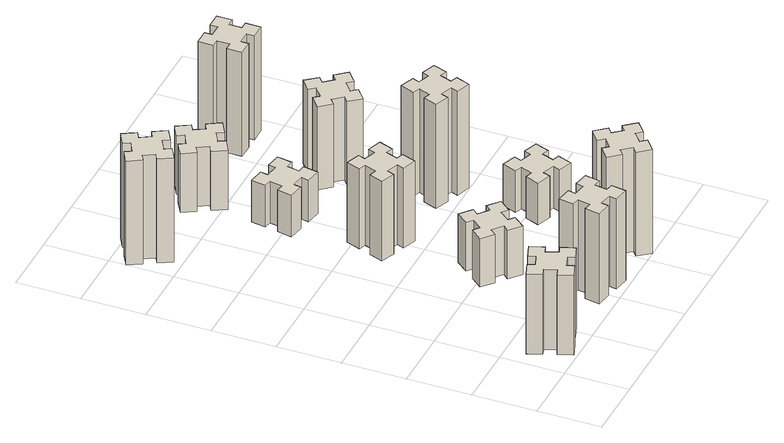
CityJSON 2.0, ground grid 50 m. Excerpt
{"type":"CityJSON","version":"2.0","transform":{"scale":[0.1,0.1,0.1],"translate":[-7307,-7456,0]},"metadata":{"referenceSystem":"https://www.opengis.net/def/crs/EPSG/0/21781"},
"CityObjects":{
"building1":{"type":"Building","attributes":{"class":"1000","function":"1000","usage":"1000","yearOfConstruction":2016,"roofType":"1000","measuredHeight":69,"storeysAboveGround":30,"storeysBelowGround":0},"geometry":[{"type":"Solid","lod":"1","boundaries":[[[[0,1,2,3,4,5,6,7,8,9,10,11,12,13,14,15,16,17,18,19]],[[17,16,20,21]],[[16,15,22,20]],[[15,14,23,22]],[[14,13,24,23]],[[13,12,25,24]],[[12,11,26,25]],[[11,10,27,26]],[[10,9,28,27]],[[9,8,29,28]],[[8,7,30,29]],[[7,6,31,30]],[[6,5,32,31]],[[5,4,33,32]],[[4,3,34,33]],[[3,2,35,34]],[[2,1,36,35]],[[1,0,37,36]],[[0,19,38,37]],[[19,18,39,38]],[[18,17,21,39]],[[24,25,26,27,28,29,30,31,32,33,34,35,36,37,38,39,21,20,22,23]]]]}]},
"building2":{"type":"Building","attributes":{"class":"1000","function":"1000","usage":"1000","yearOfConstruction":2016,"roofType":"1000","measuredHeight":78,"storeysAboveGround":30,"storeysBelowGround":0},"geometry":[{"type":"Solid","lod":"1","boundaries":[[[[40,41,42,43,44,45,46,47,48,49,50,51,52,53,54,55,56,57,58,59]],[[57,56,60,61]],[[56,55,62,60]],[[55,54,63,62]],[[54,53,64,63]],[[53,52,65,64]],[[52,51,66,65]],[[51,50,67,66]],[[50,49,68,67]],[[49,48,69,68]],[[48,47,70,69]],[[47,46,71,70]],[[46,45,72,71]],[[45,44,73,72]],[[44,43,74,73]],[[43,42,75,74]],[[42,41,76,75]],[[41,40,77,76]],[[40,59,78,77]],[[59,58,79,78]],[[58,57,61,79]],[[64,65,66,67,68,69,70,71,72,73,74,75,76,77,78,79,61,60,62,63]]]]}]},
"building3":{"type":"Building","attributes":{"class":"1000","function":"1000","usage":"1000","yearOfConstruction":2016,"roofType":"1000","measuredHeight":90,"storeysAboveGround":30,"storeysBelowGround":0},"geometry":[{"type":"Solid","lod":"1","boundaries":[[[[80,81,82,83,84,85,86,87,88,89,90,91,92,93,94,95,96,97,98,99]],[[97,96,100,101]],[[96,95,102,100]],[[95,94,103,102]],[[94,93,104,103]],[[93,92,105,104]],[[92,91,106,105]],[[91,90,107,106]],[[90,89,108,107]],[[89,88,109,108]],[[88,87,110,109]],[[87,86,111,110]],[[86,85,112,111]],[[85,84,113,112]],[[84,83,114,113]],[[83,82,115,114]],[[82,81,116,115]],[[81,80,117,116]],[[80,99,118,117]],[[99,98,119,118]],[[98,97,101,119]],[[104,105,106,107,108,109,110,111,112,113,114,115,116,117,118,119,101,100,102,103]]]]}]},
"building4":{"type":"Building","attributes":{"class":"1000","function":"1000","usage":"1000","yearOfConstruction":2016,"roofType":"1000","measuredHeight":42,"storeysAboveGround":30,"storeysBelowGround":0},"geometry":[{"type":"Solid","lod":"1","boundaries":[[[[120,121,122,123,124,125,126,127,128,129,130,131,132,133,134,135,136,137,138,139]],[[137,136,140,141]],[[136,135,142,140]],[[135,134,143,142]],[[134,133,144,143]],[[133,132,145,144]],[[132,131,146,145]],[[131,130,147,146]],[[130,129,148,147]],[[129,128,149,148]],[[128,127,150,149]],[[127,126,151,150]],[[126,125,152,151]],[[125,124,153,152]],[[124,123,154,153]],[[123,122,155,154]],[[122,121,156,155]],[[121,120,157,156]],[[120,139,158,157]],[[139,138,159,158]],[[138,137,141,159]],[[144,145,146,147,148,149,150,151,152,153,154,155,156,157,158,159,141,140,142,143]]]]}]},
"building5":{"type":"Building","attributes":{"class":"1000","function":"1000","usage":"1000","yearOfConstruction":2016,"roofType":"1000","measuredHeight":69,"storeysAboveGround":30,"storeysBelowGround":0},"geometry":[{"type":"Solid","lod":"1","boundaries":[[[[160,161,162,163,164,165,166,167,168,169,170,171,172,173,174,175,176,177,178,179]],[[177,176,180,181]],[[176,175,182,180]],[[175,174,183,182]],[[174,173,184,183]],[[173,172,185,184]],[[172,171,186,185]],[[171,170,187,186]],[[170,169,188,187]],[[169,168,189,188]],[[168,167,190,189]],[[167,166,191,190]],[[166,165,192,191]],[[165,164,193,192]],[[164,163,194,193]],[[163,162,195,194]],[[162,161,196,195]],[[161,160,197,196]],[[160,179,198,197]],[[179,178,199,198]],[[178,177,181,199]],[[184,185,186,187,188,189,190,191,192,193,194,195,196,197,198,199,181,180,182,183]]]]}]},
"building6":{"type":"Building","attributes":{"class":"1000","function":"1000","usage":"1000","yearOfConstruction":2016,"roofType":"1000","measuredHeight":90,"storeysAboveGround":30,"storeysBelowGround":0},"geometry":[{"type":"Solid","lod":"1","boundaries":[[[[200,201,202,203,204,205,206,207,208,209,210,211,212,213,214,215,216,217,218,219]],[[217,216,220,221]],[[216,215,222,220]],[[215,214,223,222]],[[214,213,224,223]],[[213,212,225,224]],[[212,211,226,225]],[[211,210,227,226]],[[210,209,228,227]],[[209,208,229,228]],[[208,207,230,229]],[[207,206,231,230]],[[206,205,232,231]],[[205,204,233,232]],[[204,203,234,233]],[[203,202,235,234]],[[202,201,236,235]],[[201,200,237,236]],[[200,219,238,237]],[[219,218,239,238]],[[218,217,221,239]],[[224,225,226,227,228,229,230,231,232,233,234,235,236,237,238,239,221,220,222,223]]]]}]},
"building7":{"type":"Building","attributes":{"class":"1000","function":"1000","usage":"1000","yearOfConstruction":2016,"roofType":"1000","measuredHeight":36,"storeysAboveGround":30,"storeysBelowGround":0},"geometry":[{"type":"Solid","lod":"1","boundaries":[[[[240,241,242,243,244,245,246,247,248,249,250,251,252,253,254,255,256,257,258,259]],[[257,256,260,261]],[[256,255,262,260]],[[255,254,263,262]],[[254,253,264,263]],[[253,252,265,264]],[[252,251,266,265]],[[251,250,267,266]],[[250,249,268,267]],[[249,248,269,268]],[[248,247,270,269]],[[247,246,271,270]],[[246,245,272,271]],[[245,244,273,272]],[[244,243,274,273]],[[243,242,275,274]],[[242,241,276,275]],[[241,240,277,276]],[[240,259,278,277]],[[259,258,279,278]],[[258,257,261,279]],[[264,265,266,267,268,269,270,271,272,273,274,275,276,277,278,279,261,260,262,263]]]]}]},
"building8":{"type":"Building","attributes":{"class":"1000","function":"1000","usage":"1000","yearOfConstruction":2016,"roofType":"1000","measuredHeight":51,"storeysAboveGround":30,"storeysBelowGround":0},"geometry":[{"type":"Solid","lod":"1","boundaries":[[[[280,281,282,283,284,285,286,287,288,289,290,291,292,293,294,295,296,297,298,299]],[[297,296,300,301]],[[296,295,302,300]],[[295,294,303,302]],[[294,293,304,303]],[[293,292,305,304]],[[292,291,306,305]],[[291,290,307,306]],[[290,289,308,307]],[[289,288,309,308]],[[288,287,310,309]],[[287,286,311,310]],[[286,285,312,311]],[[285,284,313,312]],[[284,283,314,313]],[[283,282,315,314]],[[282,281,316,315]],[[281,280,317,316]],[[280,299,318,317]],[[299,298,319,318]],[[298,297,301,319]],[[304,305,306,307,308,309,310,311,312,313,314,315,316,317,318,319,301,300,302,303]]]]}]},
"building9":{"type":"Building","attributes":{"class":"1000","function":"1000","usage":"1000","yearOfConstruction":2016,"roofType":"1000","measuredHeight":36,"storeysAboveGround":30,"storeysBelowGround":0},"geometry":[{"type":"Solid","lod":"1","boundaries":[[[[320,321,322,323,324,325,326,327,328,329,330,331,332,333,334,335,336,337,338,339]],[[337,336,340,341]],[[336,335,342,340]],[[335,334,343,342]],[[334,333,344,343]],[[333,332,345,344]],[[332,331,346,345]],[[331,330,347,346]],[[330,329,348,347]],[[329,328,349,348]],[[328,327,350,349]],[[327,326,351,350]],[[326,325,352,351]],[[325,324,353,352]],[[324,323,354,353]],[[323,322,355,354]],[[322,321,356,355]],[[321,320,357,356]],[[320,339,358,357]],[[339,338,359,358]],[[338,337,341,359]],[[344,345,346,347,348,349,350,351,352,353,354,355,356,357,358,359,341,340,342,343]]]]}]},
"building10":{"type":"Building","attributes":{"class":"1000","function":"1000","usage":"1000","yearOfConstruction":2016,"roofType":"1000","measuredHeight":90,"storeysAboveGround":30,"storeysBelowGround":0},"geometry":[{"type":"Solid","lod":"1","boundaries":[[[[360,361,362,363,364,365,366,367,368,369,370,371,372,373,374,375,376,377,378,379]],[[377,376,380,381]],[[376,375,382,380]],[[375,374,383,382]],[[374,373,384,383]],[[373,372,385,384]],[[372,371,386,385]],[[371,370,387,386]],[[370,369,388,387]],[[369,368,389,388]],[[368,367,390,389]],[[367,366,391,390]],[[366,365,392,391]],[[365,364,393,392]],[[364,363,394,393]],[[363,362,395,394]],[[362,361,396,395]],[[361,360,397,396]],[[360,379,398,397]],[[379,378,399,398]],[[378,377,381,399]],[[384,385,386,387,388,389,390,391,392,393,394,395,396,397,398,399,381,380,382,383]]]]}]},
"building11":{"type":"Building","attributes":{"class":"1000","function":"1000","usage":"1000","yearOfConstruction":2016,"roofType":"1000","measuredHeight":72,"storeysAboveGround":30,"storeysBelowGround":0},"geometry":[{"type":"Solid","lod":"1","boundaries":[[[[400,401,402,403,404,405,406,407,408,409,410,411,412,413,414,415,416,417,418,419]],[[417,416,420,421]],[[416,415,422,420]],[[415,414,423,422]],[[414,413,424,423]],[[413,412,425,424]],[[412,411,426,425]],[[411,410,427,426]],[[410,409,428,427]],[[409,408,429,428]],[[408,407,430,429]],[[407,406,431,430]],[[406,405,432,431]],[[405,404,433,432]],[[404,403,434,433]],[[403,402,435,434]],[[402,401,436,435]],[[401,400,437,436]],[[400,419,438,437]],[[419,418,439,438]],[[418,417,421,439]],[[424,425,426,427,428,429,430,431,432,433,434,435,436,437,438,439,421,420,422,423]]]]}]},
"building12":{"type":"Building","attributes":{"class":"1000","function":"1000","usage":"1000","yearOfConstruction":2016,"roofType":"1000","measuredHeight":90,"storeysAboveGround":30,"storeysBelowGround":0},"geometry":[{"type":"Solid","lod":"1","boundaries":[[[[440,441,442,443,444,445,446,447,448,449,450,451,452,453,454,455,456,457,458,459]],[[457,456,460,461]],[[456,455,462,460]],[[455,454,463,462]],[[454,453,464,463]],[[453,452,465,464]],[[452,451,466,465]],[[451,450,467,466]],[[450,449,468,467]],[[449,448,469,468]],[[448,447,470,469]],[[447,446,471,470]],[[446,445,472,471]],[[445,444,473,472]],[[444,443,474,473]],[[443,442,475,474]],[[442,441,476,475]],[[441,440,477,476]],[[440,459,478,477]],[[459,458,479,478]],[[458,457,461,479]],[[464,465,466,467,468,469,470,471,472,473,474,475,476,477,478,479,461,460,462,463]]]]}]}
},
"vertices":[
[345,366,0],[251,332,0],[230,388,0],[117,347,0],[159,234,0],[215,255,0],[249,161,0],[193,140,0],[234,27,0],[347,69,0],[326,125,0],[420,159,0],[440,103,0],[553,144,0],[512,257,0],[456,236,0],[422,330,0],[478,350,0],[437,463,0],[324,422,0],[422,330,690],[478,350,690],[456,236,690],[512,257,690],[553,144,690],[440,103,690],[420,159,690],[326,125,690],[347,69,690],[234,27,690],[193,140,690],[249,161,690],[215,255,690],[159,234,690],[117,347,690],[230,388,690],[251,332,690],[345,366,690],[324,422,690],[437,463,690],
[976,314,0],[958,215,0],[899,226,0],[878,107,0],[997,87,0],[1007,146,0],[1105,128,0],[1095,69,0],[1213,48,0],[1234,167,0],[1175,177,0],[1192,275,0],[1251,265,0],[1272,383,0],[1154,404,0],[1144,345,0],[1045,362,0],[1056,421,0],[937,442,0],[917,324,0],[1045,362,780],[1056,421,780],[1144,345,780],[1154,404,780],[1272,383,780],[1251,265,780],[1192,275,780],[1175,177,780],[1234,167,780],[1213,48,780],[1095,69,780],[1105,128,780],[1007,146,780],[997,87,780],[878,107,780],[899,226,780],[958,215,780],[976,314,780],[917,324,780],[937,442,780],
[224,3426,0],[137,3376,0],[107,3428,0],[3,3368,0],[63,3264,0],[115,3294,0],[165,3207,0],[113,3177,0],[173,3073,0],[277,3133,0],[247,3185,0],[334,3235,0],[364,3183,0],[468,3243,0],[408,3347,0],[356,3317,0],[306,3404,0],[358,3434,0],[298,3538,0],[194,3478,0],[306,3404,900],[358,3434,900],[356,3317,900],[408,3347,900],[468,3243,900],[364,3183,900],[334,3235,900],[247,3185,900],[277,3133,900],[173,3073,900],[113,3177,900],[165,3207,900],[115,3294,900],[63,3264,900],[3,3368,900],[107,3428,900],[137,3376,900],[224,3426,900],[194,3478,900],[298,3538,900],
[1027,876,0],[1092,953,0],[1138,914,0],[1215,1006,0],[1123,1083,0],[1084,1037,0],[1008,1102,0],[1046,1148,0],[954,1225,0],[877,1133,0],[923,1094,0],[859,1018,0],[813,1056,0],[736,964,0],[828,887,0],[866,933,0],[943,869,0],[904,823,0],[996,746,0],[1073,838,0],[943,869,420],[904,823,420],[866,933,420],[828,887,420],[736,964,420],[813,1056,420],[859,1018,420],[923,1094,420],[877,1133,420],[954,1225,420],[1046,1148,420],[1008,1102,420],[1084,1037,420],[1123,1083,420],[1215,1006,420],[1138,914,420],[1092,953,420],[1027,876,420],[1073,838,420],[996,746,420],
[1062,1741,0],[1096,1835,0],[1152,1814,0],[1193,1927,0],[1080,1968,0],[1060,1912,0],[966,1946,0],[987,2002,0],[874,2043,0],[833,1930,0],[889,1910,0],[855,1816,0],[799,1837,0],[757,1724,0],[870,1683,0],[891,1739,0],[985,1705,0],[964,1649,0],[1077,1607,0],[1118,1720,0],[985,1705,690],[964,1649,690],[891,1739,690],[870,1683,690],[757,1724,690],[799,1837,690],[855,1816,690],[889,1910,690],[833,1930,690],[874,2043,690],[987,2002,690],[966,1946,690],[1060,1912,690],[1080,1968,690],[1193,1927,690],[1152,1814,690],[1096,1835,690],[1062,1741,690],[1118,1720,690],[1077,1607,690],
[1648,129,0],[1724,193,0],[1763,147,0],[1855,224,0],[1778,316,0],[1732,278,0],[1667,354,0],[1713,393,0],[1636,485,0],[1544,408,0],[1583,362,0],[1506,297,0],[1468,343,0],[1376,266,0],[1453,174,0],[1499,213,0],[1563,136,0],[1517,98,0],[1594,6,0],[1686,83,0],[1563,136,900],[1517,98,900],[1499,213,900],[1453,174,900],[1376,266,900],[1468,343,900],[1506,297,900],[1583,362,900],[1544,408,900],[1636,485,900],[1713,393,900],[1667,354,900],[1732,278,900],[1778,316,900],[1855,224,900],[1763,147,900],[1724,193,900],[1648,129,900],[1686,83,900],[1594,6,900],
[1044,2665,0],[945,2682,0],[956,2741,0],[837,2762,0],[817,2644,0],[876,2634,0],[858,2535,0],[799,2546,0],[778,2427,0],[897,2407,0],[907,2466,0],[1005,2448,0],[995,2389,0],[1113,2368,0],[1134,2487,0],[1075,2497,0],[1092,2595,0],[1151,2585,0],[1172,2703,0],[1054,2724,0],[1092,2595,360],[1151,2585,360],[1075,2497,360],[1134,2487,360],[1113,2368,360],[995,2389,360],[1005,2448,360],[907,2466,360],[897,2407,360],[778,2427,360],[799,2546,360],[858,2535,360],[876,2634,360],[817,2644,360],[837,2762,360],[956,2741,360],[945,2682,360],[1044,2665,360],[1054,2724,360],[1172,2703,360],
[1096,3217,0],[1046,3304,0],[1098,3334,0],[1038,3438,0],[934,3378,0],[964,3326,0],[877,3276,0],[847,3328,0],[743,3268,0],[803,3164,0],[855,3194,0],[905,3107,0],[853,3077,0],[913,2973,0],[1017,3033,0],[987,3085,0],[1074,3135,0],[1104,3083,0],[1208,3143,0],[1148,3247,0],[1074,3135,510],[1104,3083,510],[987,3085,510],[1017,3033,510],[913,2973,510],[853,3077,510],[905,3107,510],[855,3194,510],[803,3164,510],[743,3268,510],[847,3328,510],[877,3276,510],[964,3326,510],[934,3378,510],[1038,3438,510],[1098,3334,510],[1046,3304,510],[1096,3217,510],[1148,3247,510],[1208,3143,510],
[1731,899,0],[1825,865,0],[1804,809,0],[1917,767,0],[1958,880,0],[1902,901,0],[1936,995,0],[1992,974,0],[2033,1087,0],[1920,1128,0],[1900,1072,0],[1806,1106,0],[1827,1162,0],[1714,1203,0],[1673,1090,0],[1729,1070,0],[1695,976,0],[1639,997,0],[1597,884,0],[1710,843,0],[1695,976,360],[1639,997,360],[1729,1070,360],[1673,1090,360],[1714,1203,360],[1827,1162,360],[1806,1106,360],[1900,1072,360],[1920,1128,360],[2033,1087,360],[1992,974,360],[1936,995,360],[1902,901,360],[1958,880,360],[1917,767,360],[1804,809,360],[1825,865,360],[1731,899,360],[1710,843,360],[1597,884,360],
[1802,1641,0],[1836,1735,0],[1892,1714,0],[1933,1827,0],[1820,1868,0],[1800,1812,0],[1706,1846,0],[1727,1902,0],[1614,1943,0],[1573,1830,0],[1629,1810,0],[1595,1716,0],[1539,1737,0],[1497,1624,0],[1610,1583,0],[1631,1639,0],[1725,1605,0],[1704,1549,0],[1817,1507,0],[1858,1620,0],[1725,1605,900],[1704,1549,900],[1631,1639,900],[1610,1583,900],[1497,1624,900],[1539,1737,900],[1595,1716,900],[1629,1810,900],[1573,1830,900],[1614,1943,900],[1727,1902,900],[1706,1846,900],[1800,1812,900],[1820,1868,900],[1933,1827,900],[1892,1714,900],[1836,1735,900],[1802,1641,900],[1858,1620,900],[1817,1507,900],
[1499,2433,0],[1563,2356,0],[1517,2318,0],[1594,2226,0],[1686,2303,0],[1648,2349,0],[1724,2413,0],[1763,2367,0],[1855,2444,0],[1778,2536,0],[1732,2498,0],[1667,2574,0],[1713,2613,0],[1636,2705,0],[1544,2628,0],[1583,2582,0],[1506,2517,0],[1468,2563,0],[1376,2486,0],[1453,2394,0],[1506,2517,720],[1468,2563,720],[1583,2582,720],[1544,2628,720],[1636,2705,720],[1713,2613,720],[1667,2574,720],[1732,2498,720],[1778,2536,720],[1855,2444,720],[1763,2367,720],[1724,2413,720],[1648,2349,720],[1686,2303,720],[1594,2226,720],[1517,2318,720],[1563,2356,720],[1499,2433,720],[1453,2394,720],[1376,2486,720],
[1665,3195,0],[1765,3195,0],[1765,3135,0],[1885,3135,0],[1885,3255,0],[1825,3255,0],[1825,3355,0],[1885,3355,0],[1885,3475,0],[1765,3475,0],[1765,3415,0],[1665,3415,0],[1665,3475,0],[1545,3475,0],[1545,3355,0],[1605,3355,0],[1605,3255,0],[1545,3255,0],[1545,3135,0],[1665,3135,0],[1605,3255,900],[1545,3255,900],[1605,3355,900],[1545,3355,900],[1545,3475,900],[1665,3475,900],[1665,3415,900],[1765,3415,900],[1765,3475,900],[1885,3475,900],[1885,3355,900],[1825,3355,900],[1825,3255,900],[1885,3255,900],[1885,3135,900],[1765,3135,900],[1765,3195,900],[1665,3195,900],[1665,3135,900],[1545,3135,900]
]}
